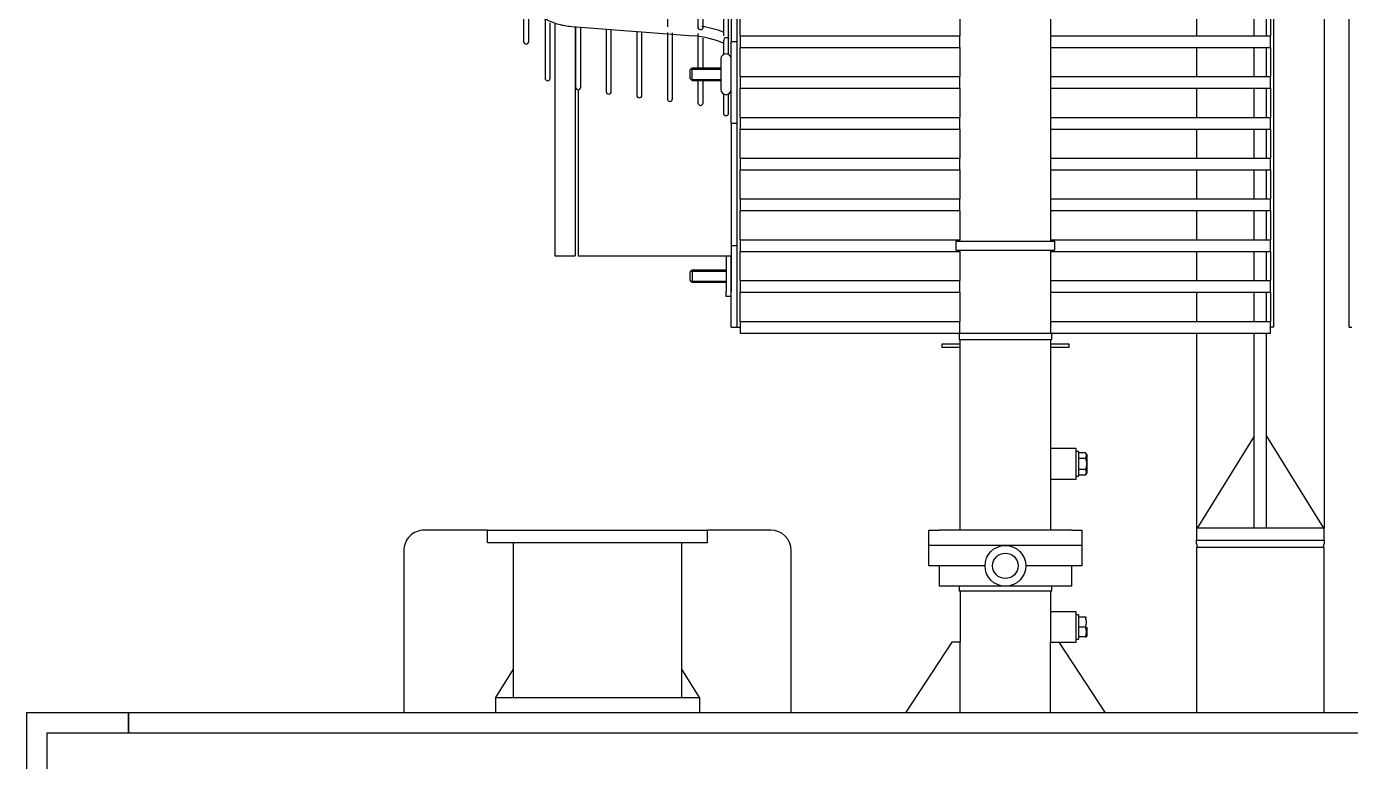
# Model space of a CAD drawing. Header units: millimetres. Extents: x 89978 to 501025, y -351975 to 835730.
# Drawn here: x 137643 to 138942, y -211014 to -210293 of the extents above; entities that cross this region are included whole.
import ezdxf

# ---------------------------------------------------------------- set-up
doc = ezdxf.new("R2010")
doc.units = ezdxf.units.MM
doc.header["$LTSCALE"] = 150
doc.layers.add('------00 Switch Gear_154kV', color=4, linetype='Continuous')

# ---------------------------------------------------------------- blocks, each defined once
blk = doc.blocks.new('X-1F-PLAN$0$top tr')
at = {"layer": '------00 Switch Gear_154kV', "linetype": 'Continuous'}
for p, q in [((324236, 113307.9), (324236, 115187.9)), ((324216, 113327.9), (324216, 115167.9)), ((322061, 113327.9), (324216, 113327.9)), ((324136, 113307.9), (324136, 113327.9)), ((324136, 113327.9), (324136, 113307.9)), ((322061, 113307.9), (324136, 113307.9)), ((322963.5, 113307.9), (322963.5, 113145.9)), ((323088.5, 113145.9), (323088.5, 113307.9)), ((323223.5, 113238.9), (323178.2, 113307.9)), ((323231.8, 113307.9), (323231.8, 113238.9)), ((323320.3, 113307.9), (323320.3, 113238.9)), ((323328.5, 113238.9), (323373.9, 113307.9)), ((323486, 113307.9), (323486, 113148.9)), ((323576, 113292.9), (323576, 113307.9)), ((323776, 113292.9), (323776, 113307.9)), ((323866, 113148.9), (323866, 113307.9)), ((324136, 113307.9), (324236, 113307.9)), ((323776, 113292.9), (323576, 113292.9)), ((323576, 113292.9), (323593.4, 113265.1)), ((323593.4, 113292.9), (323593.4, 113140.9)), ((323758.6, 113140.9), (323758.6, 113292.9)), ((323758.6, 113265.1), (323776, 113292.9)), ((323196.5, 113233.4), (323196.2, 113232.9)), ((323196.2, 113223.9), (323196.2, 113232.9)), ((323197.4, 113233.4), (323196.5, 113233.4)), ((323197.4, 113233.4), (323204.2, 113233.4)), ((323204.2, 113211.9), (323204.2, 113235.9)), ((323206.5, 113235.9), (323204.2, 113235.9)), ((323206.5, 113238.9), (323206.5, 113208.9)), ((323223.5, 113238.9), (323206.5, 113238.9)), ((323231.8, 113238.9), (323223.5, 113238.9)), ((323231.5, 113238.9), (323231.5, 113188.9)), ((323320.3, 113238.9), (323328.5, 113238.9)), ((323320.5, 113188.9), (323320.5, 113238.9)), ((323197.4, 113223.9), (323204.2, 113223.9)), ((323197.4, 113214.4), (323196.5, 113214.4)), ((323197.4, 113214.4), (323204.2, 113214.4)), ((323204.2, 113211.9), (323206.5, 113211.9)), ((323206.5, 113208.9), (323231.5, 113208.9)), ((323211, 113183.9), (323341, 113183.9)), ((323211, 113183.9), (323211, 113163.9)), ((323230.5, 113188.9), (323321.5, 113188.9)), ((323230.5, 113188.9), (323230.5, 113183.9)), ((323321.5, 113183.9), (323321.5, 113188.9)), ((323341, 113163.9), (323341, 113183.9)), ((323201, 113143.9), (323201, 113163.9)), ((323201, 113163.9), (323219, 113163.9)), ((323219, 113163.9), (323256, 113163.9)), ((323296, 113163.9), (323333, 113163.9)), ((323333, 113163.9), (323351, 113163.9)), ((323351, 113163.9), (323351, 113143.9)), ((322963.5, 113145.9), (323088.5, 113145.9)), ((322963.5, 113138.9), (322963.5, 113142.2)), ((323088.5, 113138.9), (322963.5, 113138.9)), ((322963.5, 113138.9), (322963.5, 113126.9)), ((323088.5, 113142.2), (323088.5, 113138.9)), ((323088.5, 113126.9), (323088.5, 113138.9)), ((323201, 113128.9), (323201, 113143.9)), ((323201, 113143.9), (323211, 113143.9)), ((323211, 113143.9), (323341, 113143.9)), ((323341, 113143.9), (323351, 113143.9)), ((323351, 113143.9), (323351, 113128.9)), ((323784, 113140.9), (323568, 113140.9)), ((323568, 113140.9), (323568, 113128.9)), ((323784, 113140.9), (323784, 113128.9)), ((322963.5, 112245.4), (322963.5, 113126.9)), ((322963.5, 113126.9), (323088.5, 113126.9)), ((323020, 113036.9), (322964, 113126.9)), ((323020, 113126.9), (323020, 112935.6)), ((323032, 113126.9), (323032, 112935.6)), ((323032, 113036.9), (323088, 113126.9)), ((323088.5, 112935.6), (323088.5, 113126.9)), ((323211, 113128.9), (323201, 113128.9)), ((323211, 113128.9), (323341, 113128.9)), ((323231.5, 113128.9), (323231.5, 113019.9)), ((323320.6, 113019.9), (323320.6, 113128.9)), ((323351, 113128.9), (323341, 113128.9)), ((323506, 113128.9), (323568, 113128.9)), ((323784, 113128.9), (323568, 113128.9)), ((323784, 113128.9), (323846, 113128.9)), ((323197.3, 113074.9), (323196.2, 113072.9)), ((323196.2, 113054.9), (323196.2, 113072.9)), ((323197.3, 113074.9), (323204.2, 113074.9)), ((323204.2, 113051.9), (323204.2, 113075.9)), ((323206.5, 113075.9), (323204.2, 113075.9)), ((323206.5, 113078.9), (323206.5, 113048.9)), ((323231.5, 113078.9), (323206.5, 113078.9)), ((323197.3, 113069.4), (323204.2, 113069.4)), ((323196.2, 113054.9), (323197.3, 113053)), ((323197.3, 113058.5), (323204.2, 113058.5)), ((323197.3, 113053), (323204.2, 113053)), ((323204.2, 113051.9), (323206.5, 113051.9)), ((323206.5, 113048.9), (323231.5, 113048.9)), ((323231.5, 113019.9), (323231.5, 112941.9)), ((323320.6, 112941.9), (323320.6, 113019.9)), ((323213.5, 112949.9), (323231.5, 112949.9)), ((323213.5, 112949.9), (323213.5, 112946.7)), ((323213.5, 112946.7), (323231.5, 112946.7)), ((323320.6, 112949.9), (323338.5, 112949.9)), ((323320.6, 112946.7), (323338.5, 112946.7)), ((323338.5, 112946.7), (323338.5, 112949.9)), ((322939, 112929.9), (322936.1, 112929.9)), ((322939, 112929.9), (322939, 111525.4)), ((323013, 112929.9), (323016, 112929.9)), ((323013, 111525.4), (323013, 112929.9)), ((323062.7, 112935.6), (323016, 112935.6)), ((323016, 112935.6), (323016, 112924.2)), ((323231.5, 112935.6), (323062.7, 112935.6)), ((323321.5, 112941.9), (323230.5, 112941.9)), ((323230.5, 112941.9), (323230.5, 112935.9)), ((323321.5, 112935.9), (323230.5, 112935.9)), ((323231.5, 112935.9), (323231.5, 112935.6)), ((323231.5, 112935.6), (323231.5, 112924.2)), ((323320.6, 112935.6), (323320.6, 112935.9)), ((323320.6, 112935.6), (323320.6, 112924.2)), ((323489.4, 112935.6), (323320.6, 112935.6)), ((323321.5, 112935.9), (323321.5, 112941.9)), ((323536.1, 112935.6), (323489.4, 112935.6)), ((323536.1, 112924.2), (323536.1, 112935.6)), ((323539, 112929.9), (323536.1, 112929.9)), ((323545, 112929.9), (323539, 112929.9)), ((323539, 112929.9), (323539, 111369.9)), ((323545, 112929.9), (323545, 112859.9)), ((323062.7, 112924.2), (323016, 112924.2)), ((323016, 112895.6), (323016, 112924.2)), ((323020, 112924.2), (323020, 112895.6)), ((323032, 112924.2), (323032, 112895.6)), ((323231.5, 112924.2), (323062.7, 112924.2)), ((323088.5, 112895.6), (323088.5, 112924.2)), ((323231.5, 112924.2), (323231.5, 112895.6)), ((323489.4, 112924.2), (323320.6, 112924.2)), ((323320.6, 112895.6), (323320.6, 112924.2)), ((323536.1, 112924.2), (323489.4, 112924.2)), ((323536, 112924.2), (323536, 112895.6)), ((323062.7, 112895.6), (323016, 112895.6)), ((323016, 112895.6), (323016, 112884.2)), ((323231.5, 112895.6), (323062.7, 112895.6)), ((323231.5, 112895.6), (323231.5, 112884.2)), ((323320.6, 112895.6), (323320.6, 112884.2)), ((323489.4, 112895.6), (323320.6, 112895.6)), ((323536.1, 112895.6), (323489.4, 112895.6)), ((323536.1, 112884.2), (323536.1, 112895.6)), ((323545, 112899.9), (323550, 112899.9)), ((323545, 112859.9), (323545, 112894.9)), ((323550, 112899.9), (323550, 112894.9)), ((323550, 112859.9), (323550, 112894.9)), ((323062.7, 112884.2), (323016, 112884.2)), ((323016, 112855.6), (323016, 112884.2)), ((323020, 112884.2), (323020, 112855.6)), ((323032, 112884.2), (323032, 112855.6)), ((323231.5, 112884.2), (323062.7, 112884.2)), ((323088.5, 112855.6), (323088.5, 112884.2)), ((323231.5, 112884.2), (323231.5, 112855.6)), ((323489.4, 112884.2), (323320.6, 112884.2)), ((323320.6, 112855.6), (323320.6, 112884.2)), ((323536.1, 112884.2), (323489.4, 112884.2)), ((323536, 112884.2), (323536, 112855.6)), ((323583.3, 112885.9), (323550, 112885.9)), ((323584.4, 112884.9), (323550, 112884.9)), ((323583.3, 112873.9), (323583.3, 112885.9)), ((323585, 112884.2), (323583.3, 112885.9)), ((323585, 112884.2), (323585, 112875.7)), ((323584.4, 112875), (323550, 112875)), ((323550, 112873.9), (323583.3, 112873.9)), ((323583.3, 112873.9), (323585, 112875.7)), ((323062.7, 112855.6), (323016, 112855.6)), ((323016, 112855.6), (323016, 112844.2)), ((323231.5, 112855.6), (323062.7, 112855.6)), ((323227.5, 112854.4), (323227.9, 112854.4)), ((323227.5, 112854.4), (323227.5, 112845.4)), ((323251.5, 112854.4), (323227.9, 112854.4)), ((323231.5, 112855.6), (323231.5, 112854.4)), ((323300.6, 112854.4), (323251.5, 112854.4)), ((323324.2, 112854.4), (323300.6, 112854.4)), ((323320.6, 112855.6), (323320.6, 112854.4)), ((323489.4, 112855.6), (323320.6, 112855.6)), ((323324.2, 112854.4), (323324.5, 112854.4)), ((323324.5, 112845.4), (323324.5, 112854.4)), ((323536.1, 112855.6), (323489.4, 112855.6)), ((323536.1, 112844.2), (323536.1, 112855.6)), ((323545, 112729.9), (323545, 112859.9)), ((323695, 112859.9), (323545, 112859.9)), ((323695, 112697.1), (323695, 112859.9)), ((323718, 112859.9), (323698, 112859.9)), ((323698, 112635.3), (323698, 112859.9)), ((323718, 112631.3), (323718, 112859.9)), ((323062.7, 112844.2), (323016, 112844.2)), ((323016, 112815.6), (323016, 112844.2)), ((323020, 112844.2), (323020, 112815.6)), ((323032, 112844.2), (323032, 112815.6)), ((323231.5, 112844.2), (323062.7, 112844.2)), ((323088.5, 112815.6), (323088.5, 112844.2)), ((323227.5, 112845.4), (323227.9, 112845.4)), ((323251.5, 112845.4), (323227.9, 112845.4)), ((323231.5, 112845.4), (323231.5, 112844.2)), ((323231.5, 112844.2), (323231.5, 112815.6)), ((323300.6, 112845.4), (323251.5, 112845.4)), ((323324.2, 112845.4), (323300.6, 112845.4)), ((323320.6, 112845.4), (323320.6, 112844.2)), ((323489.4, 112844.2), (323320.6, 112844.2)), ((323320.6, 112815.6), (323320.6, 112844.2)), ((323324.2, 112845.4), (323324.5, 112845.4)), ((323536.1, 112844.2), (323489.4, 112844.2)), ((323536, 112844.2), (323536, 112815.6)), ((323545, 112849.9), (323539, 112849.9)), ((323062.7, 112815.6), (323016, 112815.6)), ((323016, 112815.6), (323016, 112804.2)), ((323231.5, 112815.6), (323062.7, 112815.6)), ((323231.5, 112815.6), (323231.5, 112804.2)), ((323320.6, 112815.6), (323320.6, 112804.2)), ((323489.4, 112815.6), (323320.6, 112815.6)), ((323536.1, 112815.6), (323489.4, 112815.6)), ((323536.1, 112804.2), (323536.1, 112815.6)), ((323062.7, 112804.2), (323016, 112804.2)), ((323016, 112775.6), (323016, 112804.2)), ((323020, 112804.2), (323020, 112775.6)), ((323032, 112804.2), (323032, 112775.6)), ((323231.5, 112804.2), (323062.7, 112804.2)), ((323088.5, 112775.6), (323088.5, 112804.2)), ((323231.5, 112804.2), (323231.5, 112775.6)), ((323489.4, 112804.2), (323320.6, 112804.2)), ((323320.6, 112775.6), (323320.6, 112804.2)), ((323536.1, 112804.2), (323489.4, 112804.2)), ((323536, 112804.2), (323536, 112775.6)), ((323062.7, 112775.6), (323016, 112775.6)), ((323016, 112775.6), (323016, 112764.2)), ((323231.5, 112775.6), (323062.7, 112775.6)), ((323231.5, 112775.6), (323231.5, 112764.2)), ((323320.6, 112775.6), (323320.6, 112764.2)), ((323489.4, 112775.6), (323320.6, 112775.6)), ((323536.1, 112775.6), (323489.4, 112775.6)), ((323536.1, 112764.2), (323536.1, 112775.6)), ((323062.7, 112764.2), (323016, 112764.2)), ((323016, 112735.6), (323016, 112764.2)), ((323020, 112764.2), (323020, 112735.6)), ((323032, 112764.2), (323032, 112735.6)), ((323231.5, 112764.2), (323062.7, 112764.2)), ((323088.5, 112735.6), (323088.5, 112764.2)), ((323231.5, 112764.2), (323231.5, 112735.6)), ((323489.4, 112764.2), (323320.6, 112764.2)), ((323320.6, 112735.6), (323320.6, 112764.2)), ((323536.1, 112764.2), (323489.4, 112764.2)), ((323536, 112764.2), (323536, 112735.6)), ((323062.7, 112735.6), (323016, 112735.6)), ((323016, 112735.6), (323016, 112724.2)), ((323231.5, 112735.6), (323062.7, 112735.6)), ((323231.5, 112735.6), (323231.5, 112724.2)), ((323320.6, 112735.6), (323320.6, 112724.2)), ((323489.4, 112735.6), (323320.6, 112735.6)), ((323536.1, 112735.6), (323489.4, 112735.6)), ((323536.1, 112724.2), (323536.1, 112735.6)), ((323062.7, 112724.2), (323016, 112724.2)), ((323016, 112695.6), (323016, 112724.2)), ((323020, 112724.2), (323020, 112695.6)), ((323032, 112724.2), (323032, 112695.6)), ((323231.5, 112724.2), (323062.7, 112724.2)), ((323088.5, 112695.6), (323088.5, 112724.2)), ((323231.5, 112724.2), (323231.5, 112695.6)), ((323489.4, 112724.2), (323320.6, 112724.2)), ((323320.6, 112695.6), (323320.6, 112724.2)), ((323536.1, 112724.2), (323489.4, 112724.2)), ((323536, 112724.2), (323536, 112695.6)), ((323545, 112729.9), (323539, 112729.9)), ((323545, 112729.9), (323545, 112649.9)), ((323547.5, 112719.9), (323547.5, 112701.3)), ((323552.5, 112701.3), (323552.5, 112719.9)), ((323572.5, 112709.9), (323572.5, 112687.9)), ((323577.5, 112687.9), (323577.5, 112709.9)), ((323555, 112666.9), (323555, 112696.9)), ((323602.5, 112706), (323602.5, 112641.4)), ((323607.5, 112640.9), (323607.5, 112706)), ((323632.5, 112702.5), (323632.5, 112640.4)), ((323637.5, 112640), (323637.5, 112702.5)), ((323662.5, 112698.9), (323662.5, 112638.1)), ((323667.5, 112637.7), (323667.5, 112698.9)), ((323062.7, 112695.6), (323016, 112695.6)), ((323016, 112695.6), (323016, 112684.2)), ((323062.7, 112684.2), (323016, 112684.2)), ((323016, 112655.6), (323016, 112684.2)), ((323020, 112684.2), (323020, 112655.6)), ((323032, 112684.2), (323032, 112655.6)), ((323231.5, 112695.6), (323062.7, 112695.6)), ((323231.5, 112684.2), (323062.7, 112684.2)), ((323088.5, 112655.6), (323088.5, 112684.2)), ((323231.5, 112695.6), (323231.5, 112684.2)), ((323231.5, 112684.2), (323231.5, 112655.6)), ((323320.6, 112695.6), (323320.6, 112684.2)), ((323489.4, 112695.6), (323320.6, 112695.6)), ((323489.4, 112684.2), (323320.6, 112684.2)), ((323320.6, 112655.6), (323320.6, 112684.2)), ((323536.1, 112695.6), (323489.4, 112695.6)), ((323536.1, 112684.2), (323489.4, 112684.2)), ((323536, 112684.2), (323536, 112655.6)), ((323536.1, 112684.2), (323536.1, 112695.6)), ((323583.3, 112687.9), (323555, 112687.9)), ((323584.4, 112686.9), (323555, 112686.9)), ((323583.3, 112687.9), (323583.3, 112675.9)), ((323585, 112686.2), (323583.3, 112687.9)), ((323585, 112686.2), (323585, 112677.7)), ((323692.5, 112694.6), (323692.5, 112635.8)), ((323697.5, 112635.4), (323697.5, 112694.6)), ((323722.5, 112685.7), (323722.5, 112631.3)), ((323727.5, 112623.3), (323727.5, 112685.7)), ((323584.4, 112677), (323555, 112677)), ((323555, 112675.9), (323583.3, 112675.9)), ((323572.5, 112675.9), (323572.5, 112646.5)), ((323577.5, 112642), (323577.5, 112675.9)), ((323583.3, 112675.9), (323585, 112677.7)), ((323547.6, 112662.7), (323547.6, 112647.3)), ((323552.5, 112650.5), (323552.5, 112662.7)), ((323062.7, 112655.6), (323016, 112655.6)), ((323016, 112655.6), (323016, 112644.2)), ((323062.7, 112644.2), (323016, 112644.2)), ((323016, 112615.6), (323016, 112644.2)), ((323020, 112644.2), (323020, 112615.6)), ((323032, 112644.2), (323032, 112615.6)), ((323231.5, 112655.6), (323062.7, 112655.6)), ((323231.5, 112644.2), (323062.7, 112644.2)), ((323088.5, 112615.6), (323088.5, 112644.2)), ((323231.5, 112655.6), (323231.5, 112644.2)), ((323231.5, 112644.2), (323231.5, 112615.6)), ((323320.6, 112655.6), (323320.6, 112644.2)), ((323489.4, 112655.6), (323320.6, 112655.6)), ((323489.4, 112644.2), (323320.6, 112644.2)), ((323320.6, 112615.6), (323320.6, 112644.2)), ((323536.1, 112655.6), (323489.4, 112655.6)), ((323536.1, 112644.2), (323489.4, 112644.2)), ((323536, 112644.2), (323536, 112615.6)), ((323536.1, 112644.2), (323536.1, 112655.6)), ((323545, 112649.9), (323539, 112649.9)), ((323545, 112559.9), (323545, 112649.9)), ((323547.5, 112649.7), (323547.5, 112648)), ((323547.5, 112648), (323547.5, 112646.6)), ((323547.5, 112646.6), (323547.5, 112644.4)), ((323547.5, 112644.4), (323547.5, 112135.3)), ((323547.6, 112646.3), (323547.6, 112643.7)), ((323552.5, 112136), (323552.5, 112644.1)), ((323701.3, 112635.1), (323581.9, 112644.3)), ((323743.5, 112649.9), (323743.5, 112613.1)), ((323748.5, 112604.8), (323748.5, 112649.9)), ((323572.5, 112636.4), (323572.5, 112143.6)), ((323577.5, 112143.8), (323577.5, 112636.8)), ((323607.5, 112146.9), (323607.5, 112635.3))]:
    blk.add_line(p, q, dxfattribs=at)
for radius in [20, 12.5]:
    blk.add_circle((323276, 113163.9), radius, dxfattribs=at)
for centre, radius, start, end in [((323210.4, 113228.7), 13.8, 159.9158, 200.0842), ((323210.4, 113219.2), 13.8, 159.9158, 200.0842), ((322969.5, 113142.2), 6, 141.2411, 180), ((323082.5, 113142.2), 6, 0, 38.7589), ((323506, 113148.9), 20, 180, 270), ((323846, 113148.9), 20, 270, 0), ((323201.4, 113072.2), 4.91, 146.0412, 213.9588), ((323201.4, 113055.7), 4.91, 146.0412, 213.9588), ((323550, 112719.9), 2.5, 0, 180), ((323575, 112709.9), 2.5, 0, 180), ((323550, 112696.9), 5, 0, 180), ((323605, 112706), 2.5, 0, 180), ((323635, 112702.5), 2.5, 0, 180), ((323665, 112698.9), 2.5, 0, 180), ((323695, 112694.6), 2.5, 0, 180), ((323725, 112685.7), 2.5, 0, 180), ((323550, 112666.9), 5, 180, 0), ((323588.7, 112736.2), 92.2, 246.5741, 265.7732), ((323746, 112649.9), 2.5, 0, 180), ((323587.7, 112733), 98.9, 249.1429, 261.9461)]:
    blk.add_arc(centre, radius, start, end, dxfattribs=at)
for major_axis, ratio, start_param, end_param in [((2.16, 4.51), 0.32896, 2.215759, 2.848871), ((-2.01, -4.58), 0.308359, 1.477467, 2.555759)]:
    blk.add_ellipse((323550, 112647), major_axis=major_axis, ratio=ratio, start_param=start_param, end_param=end_param, dxfattribs=at)
for points, knots in [([(323197.3, 113058.5), (323197.1, 113059.4), (323196.9, 113060.2), (323196.6, 113061.6), (323196.6, 113062.1), (323196.5, 113063), (323196.5, 113063.5), (323196.5, 113064.9), (323196.6, 113065.8), (323196.9, 113067.6), (323197.1, 113068.5), (323197.3, 113069.4)], [0, 0, 0, 0, 0.25, 0.25, 0.375, 0.375, 0.5, 0.5, 0.75, 0.75, 1, 1, 1, 1]), ([(323551.3, 112646), (323551.1, 112645.9), (323550.8, 112645.9), (323550.2, 112645.8), (323549.9, 112645.8), (323549.3, 112645.9), (323549, 112645.9), (323548.6, 112646.1), (323548.5, 112646.1), (323548.1, 112646.3), (323547.9, 112646.5), (323547.7, 112646.7), (323547.7, 112646.8), (323547.6, 112647), (323547.6, 112647.1), (323547.6, 112647.3)], [0, 0, 0, 0, 0.0625, 0.0625, 0.125, 0.125, 0.1875, 0.1875, 0.25, 0.25, 0.375, 0.375, 0.4375, 0.4375, 0.4922813, 0.4922813, 0.4922813, 0.4922813]), ([(323577.4, 112635.4), (323577.5, 112635.7), (323577.6, 112636.1), (323577.3, 112637), (323576.9, 112637.5), (323575.7, 112638.1), (323575, 112638.2), (323573.7, 112637.8), (323573.1, 112637.4), (323572.5, 112636.5), (323572.5, 112636.1), (323572.7, 112635.8)], [0.151524, 0.151524, 0.151524, 0.151524, 0.25, 0.25, 0.375, 0.375, 0.5, 0.5, 0.625, 0.625, 0.7492003, 0.7492003, 0.7492003, 0.7492003]), ([(323751, 112591.3), (323750.9, 112593.8), (323750.6, 112599.6), (323746.7, 112609.8), (323738.8, 112619.9), (323727.8, 112627.9), (323714.6, 112633.3), (323706.1, 112634.5), (323701.3, 112635.1)], [0, 0, 0, 0, 0.102337, 0.284033, 0.466498, 0.651032, 0.837449, 1, 1, 1, 1])]:
    blk.add_open_spline(points, degree=3, knots=knots, dxfattribs=at)

msp = doc.modelspace()

# ---------------------------------------------------------------- block references
at = {"layer": '------00 Switch Gear_154kV', "color": 4, "rotation": 180}
msp.add_blockref('X-1F-PLAN$0$top tr', (461879.1, -97658.1), dxfattribs=at)
msp.add_blockref('X-1F-PLAN$0$top tr', (461879.1, -97658.1), dxfattribs=at)

doc.saveas('drawing.dxf')
